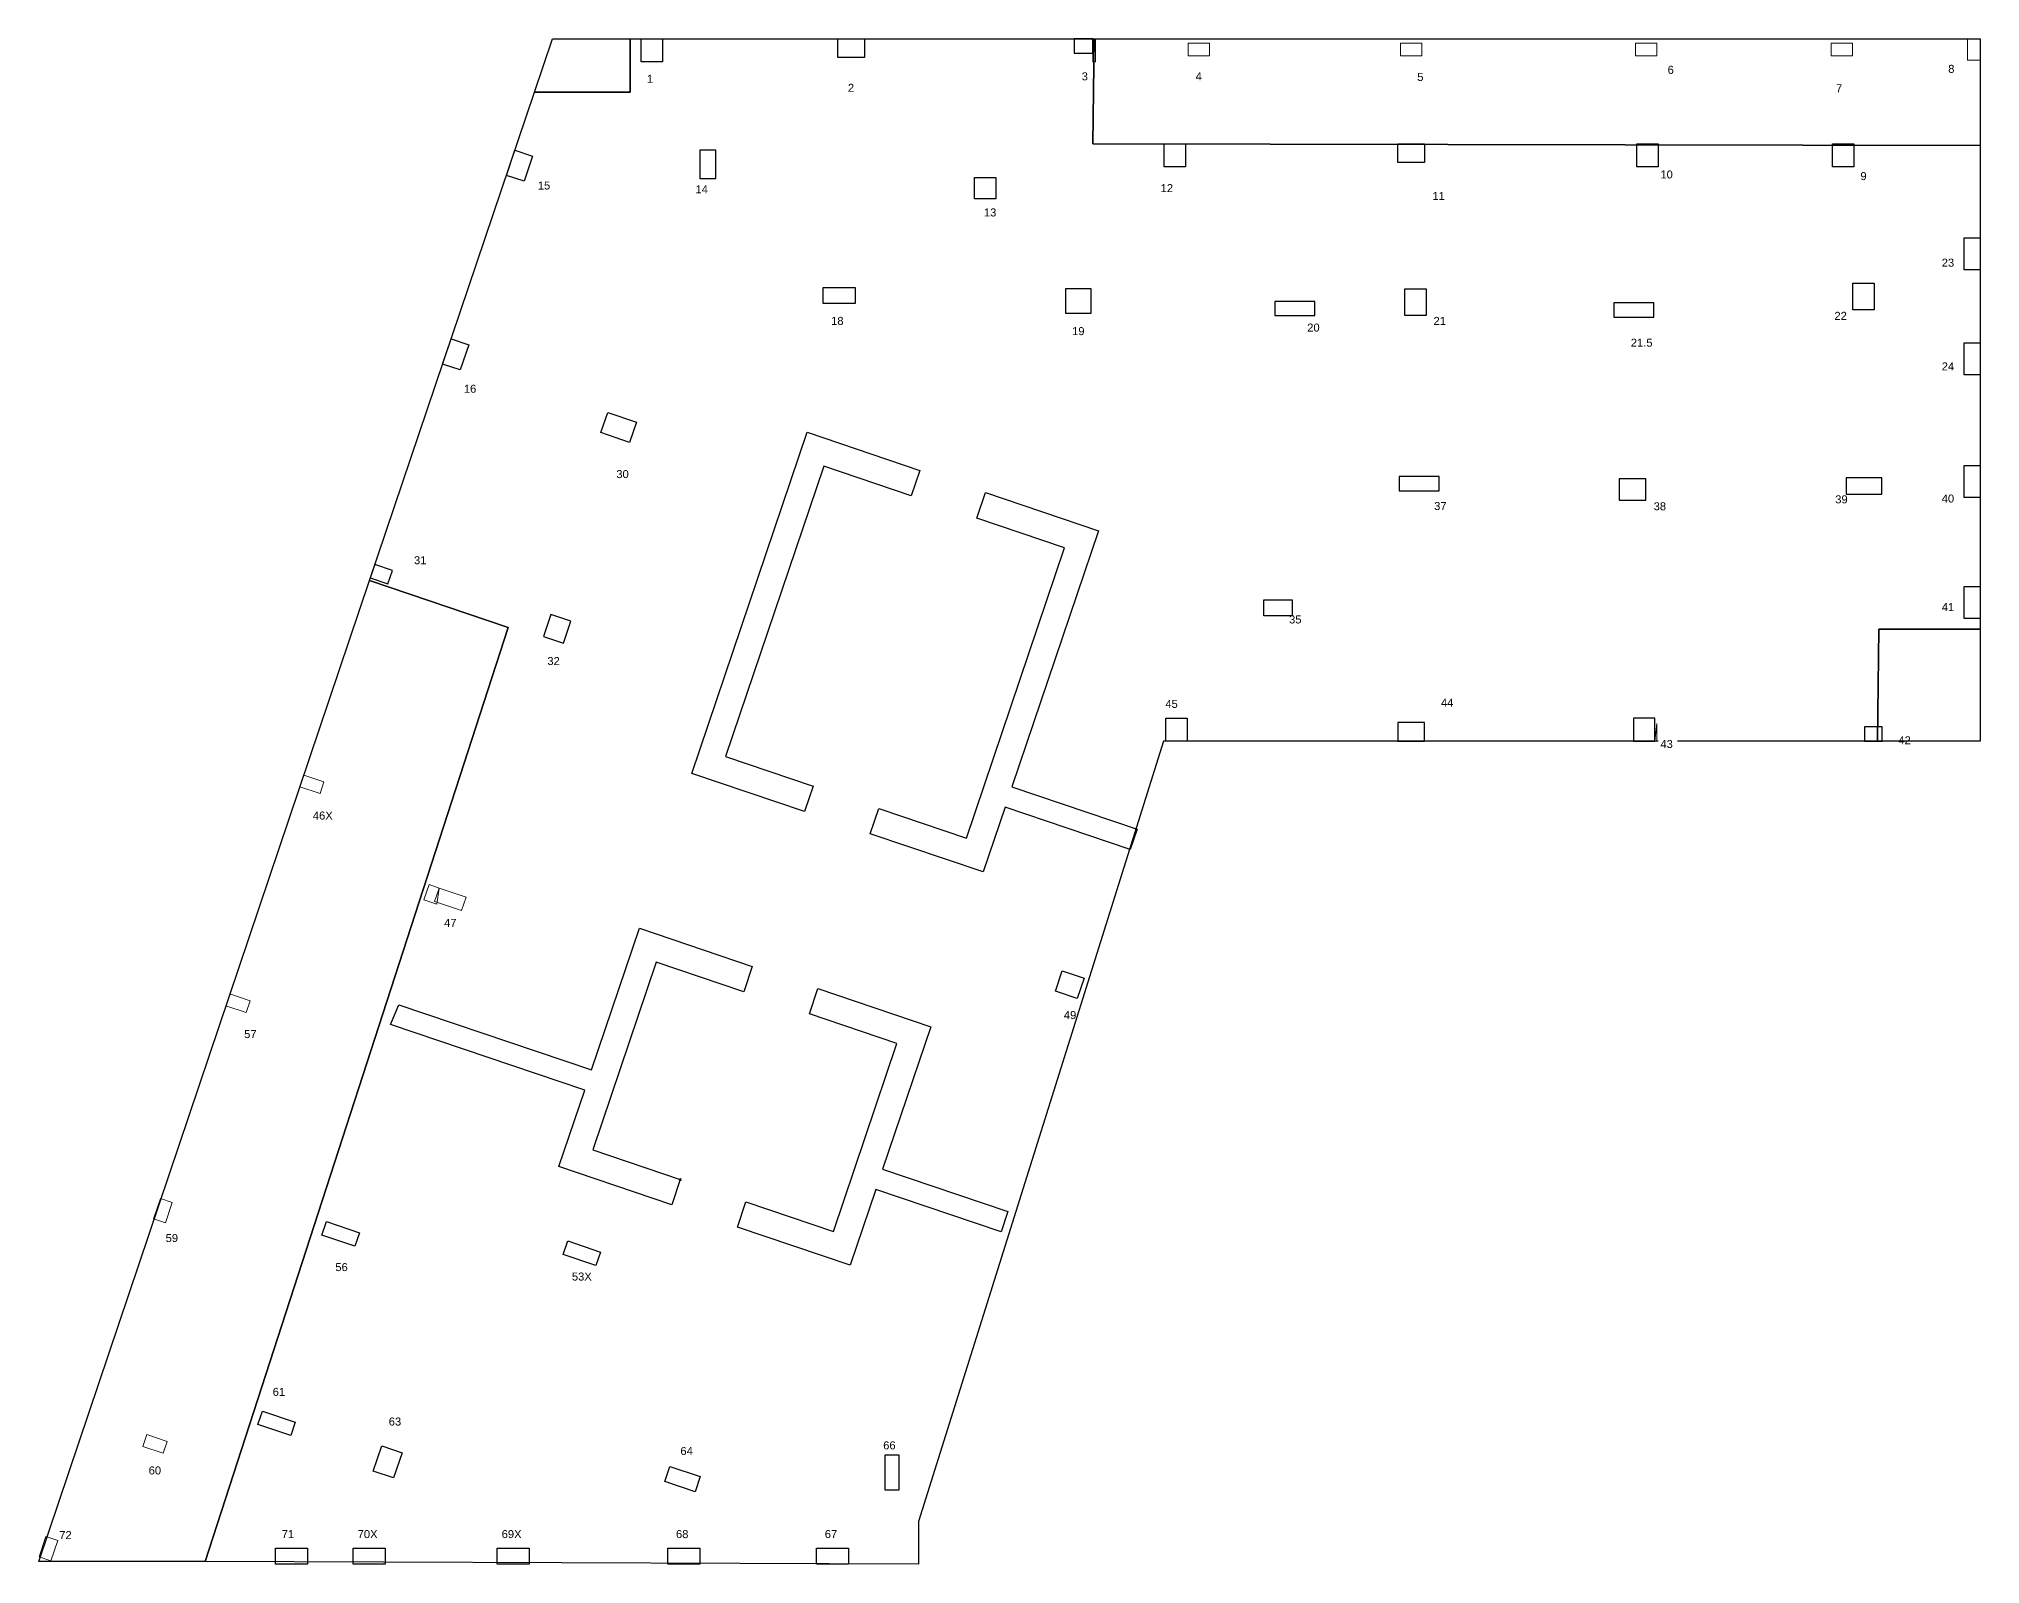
# Model space of a CAD drawing. Header units: inches. Extents: x 30 to 12637, y 0 to 49076.
# Drawn here: x 10450 to 12634, y 12000 to 13716 of the extents above; entities that cross this region are included whole.
import ezdxf

# ---------------------------------------------------------------- set-up
doc = ezdxf.new("R2010")
doc.units = ezdxf.units.IN
doc.header["$MEASUREMENT"] = 0
doc.header["$PDMODE"] = 35
doc.layers.add('COL-IDEN', color=171, linetype='Continuous', lineweight=30)
doc.layers.add('COLS', color=52, linetype='Continuous', lineweight=20)
for name, color, linetype in [('DATUM', 6, 'Continuous'), ('SLAB-BALCONY', 3, 'Continuous'), ('SLAB-RESIDENTIAL', 6, 'Continuous'), ('WALL', 1, 'Continuous')]:
    doc.layers.add(name, color=color, linetype=linetype)
doc.styles.add('Arial', font='arial.ttf', dxfattribs={"height": 9})

msp = doc.modelspace()

# ---------------------------------------------------------------- linework, layer by layer
at = {"layer": 'COLS', "lineweight": 30}
for points in [[(11128.2, 13690.2), (11128.2, 13716.2), (11152.2, 13716.2), (11152.2, 13690.2)], [(11349.2, 13695.2), (11349.2, 13716.2), (11379.2, 13716.2), (11379.2, 13695.2)], [(11636.2, 13716.2), (11615.2, 13716.2), (11615.2, 13700.2), (11636.2, 13700.2)], [(10996.3, 13555.9), (10976.4, 13562.6), (10986, 13591.1), (11005.9, 13584.3)], [(11194.2, 13559.1), (11212.2, 13559.1), (11212.2, 13591.1), (11194.2, 13591.1)], [(11716.2, 13572.2), (11716.2, 13598.2), (11740.2, 13598.2), (11740.2, 13572.2)], [(11979.2, 13577.2), (11979.2, 13598.2), (12009.2, 13598.2), (12009.2, 13577.2)], [(11503.2, 13536.3), (11503.2, 13560.3), (11527.2, 13560.3), (11527.2, 13536.3)], [(12616.2, 13456.2), (12616.2, 13492.2), (12634.2, 13492.2), (12634.2, 13456.2)], [(11332.9, 13418.6), (11332.9, 13436.6), (11368.9, 13436.6), (11368.9, 13418.6)], [(11605.9, 13407.2), (11605.9, 13435.2), (11633.9, 13435.2), (11633.9, 13407.2)], [(11987.2, 13405.1), (11987.2, 13435.1), (12011.2, 13435.1), (12011.2, 13405.1)], [(12491.2, 13411.2), (12491.2, 13441.2), (12515.2, 13441.2), (12515.2, 13411.2)], [(11840.7, 13420.8), (11840.7, 13404.8), (11885.7, 13404.8), (11885.7, 13420.8)], [(12267.2, 13403.1), (12267.2, 13419.1), (12222.2, 13419.1), (12222.2, 13403.1)], [(10924.6, 13343.7), (10904.7, 13350.4), (10914.3, 13378.9), (10934.2, 13372.1)], [(12616.2, 13338.4), (12616.2, 13374.4), (12634.2, 13374.4), (12634.2, 13338.4)], [(11115, 13262.3), (11082.8, 13273.2), (11090.5, 13295.9), (11122.7, 13285)], [(12616.2, 13200.2), (12616.2, 13236.2), (12634.2, 13236.2), (12634.2, 13200.2)], [(12025.7, 13207.9), (12025.7, 13223.9), (11980.7, 13223.9), (11980.7, 13207.9)], [(12228.2, 13197.4), (12258.2, 13197.4), (12258.2, 13221.4), (12228.2, 13221.4)], [(12483.7, 13204.2), (12523.7, 13204.2), (12523.7, 13222.2), (12483.7, 13222.2)], [(10843.2, 13103.1), (10848.4, 13118.3), (10828.5, 13125), (10823.3, 13109.8)], [(11828.5, 13067.1), (11828.5, 13085.1), (11860.5, 13085.1), (11860.5, 13067.1)], [(12616.2, 13064.2), (12616.2, 13100.2), (12634.2, 13100.2), (12634.2, 13064.2)], [(11040.8, 13036.3), (11049.1, 13061), (11026.3, 13068.6), (11018, 13044)], [(11718.2, 12926.2), (11718.2, 12952.2), (11742.2, 12952.2), (11742.2, 12926.2)], [(11979.2, 12926.2), (12009.2, 12926.2), (12009.2, 12947.2), (11979.2, 12947.2)], [(12524.2, 12942.2), (12504.2, 12942.2), (12504.2, 12926.2), (12524.2, 12926.2)], [(11618.7, 12636.7), (11594.1, 12645.1), (11601.8, 12667.8), (11626.4, 12659.5)], [(10805.8, 12358.2), (10768.9, 12370.7), (10774, 12385.8), (10811, 12373.3)], [(11077.2, 12336.3), (11040.3, 12348.8), (11045.4, 12364), (11082.4, 12351.5)], [(10733.8, 12145.1), (10696.9, 12157.6), (10702, 12172.7), (10738.9, 12160.2)], [(10849.5, 12097.4), (10826.7, 12105), (10836.4, 12133.5), (10859.1, 12125.8)], [(11402.2, 12084.1), (11418.2, 12084.1), (11418.2, 12123.1), (11402.2, 12123.1)], [(11188.7, 12081.9), (11154.6, 12093.4), (11160.4, 12110.4), (11194.5, 12098.9)], [(10716.5, 12000.5), (10716.5, 12018.5), (10752.5, 12018.5), (10752.5, 12000.5)], [(10804.1, 12000.5), (10804.1, 12018.5), (10840.1, 12018.5), (10840.1, 12000.5)], [(10966.1, 12000.5), (10966.1, 12018.5), (11002.1, 12018.5), (11002.1, 12000.5)], [(11158.1, 12000.5), (11158.1, 12018.5), (11194.1, 12018.5), (11194.1, 12000.5)], [(11325.4, 12000.5), (11325.4, 12018.5), (11361.4, 12018.5), (11361.4, 12000.5)]]:
    msp.add_lwpolyline(points, close=True, dxfattribs=at)
at = {"layer": 'COLS'}
for points in [[(11636.2, 13716.2), (11639.2, 13716.2), (11639.2, 13690.2), (11636.2, 13690.2)], [(12620.2, 13692.2), (12620.2, 13716.2), (12634.2, 13716.2), (12634.2, 13692.2)], [(11743.2, 13697.2), (11743.2, 13711.2), (11767.2, 13711.2), (11767.2, 13697.2)], [(11982.2, 13697.2), (11982.2, 13711.2), (12006.2, 13711.2), (12006.2, 13697.2)], [(12246.7, 13697.2), (12246.7, 13711.2), (12270.7, 13711.2), (12270.7, 13697.2)], [(12466.7, 13697.2), (12490.7, 13697.2), (12490.7, 13711.2), (12466.7, 13711.2)], [(10823.6, 13110.6), (10829.4, 13127.7)], [(12244.2, 12926.2), (12242.6, 12926.2)], [(10766.8, 12867.2), (10744, 12874.8), (10748.5, 12888.1), (10771.2, 12880.4)], [(10898, 12742.9), (10883.7, 12747.7), (10889.5, 12764.8), (10900.8, 12761), (10895.7, 12745.8), (10926, 12735.6), (10931.2, 12750.7), (10900.8, 12761)], [(10683.5, 12620.9), (10660.8, 12628.5), (10665.2, 12641.8), (10688, 12634.1)], [(10592.9, 12384.4), (10600.6, 12407.2), (10587.3, 12411.6), (10579.6, 12388.9)], [(10590.3, 12125.4), (10567.5, 12133), (10572, 12146.3), (10594.8, 12138.6)], [(10464, 12004.4), (10450.7, 12008.9), (10458.4, 12031.7), (10471.7, 12027.2)]]:
    msp.add_lwpolyline(points, close=True, dxfattribs=at)
at = {"layer": 'DATUM'}
msp.add_point((11172, 12433.1), dxfattribs=at)
at = {"layer": 'SLAB-BALCONY'}
for points in [[(11008, 13656.2), (11028.3, 13716.2), (11115.7, 13716.2), (11115.7, 13656.2)], [(11636.2, 13598.2), (11637.7, 13716.2), (12634.2, 13716.2), (12634.3, 13596.3)], [(10637.5, 12003.6), (10450.4, 12003.6), (10822.4, 13107), (10978.6, 13054.2)], [(12520.2, 13052.2), (12634.2, 13052.2), (12634.2, 12926.2), (12519, 12926.2)]]:
    msp.add_lwpolyline(points, close=True, dxfattribs=at)
at = {"layer": 'SLAB-RESIDENTIAL'}
msp.add_lwpolyline([(10637.5, 12003.6), (10978.6, 13054.2), (10822.4, 13107), (11008, 13656.2), (11115.7, 13656.2), (11115.7, 13716.2), (11637.7, 13716.2), (11636.2, 13598.2), (12634.3, 13596.3), (12634.2, 13052.2), (12520.2, 13052.2), (12519, 12926.2), (11715.8, 12926.2), (11439.9, 12048.5), (11439.9, 12000.5)], close=True, dxfattribs=at)
at = {"layer": 'WALL'}
for points in [[(11314.7, 13273.7), (11441.6, 13230.8), (11431.9, 13202.1), (11333.4, 13235.4), (11223, 12908.8), (11321.5, 12875.5), (11311.9, 12847.1), (11185, 12890)], [(11515.5, 13205.8), (11642.5, 13162.9), (11545.1, 12874.7), (11686, 12827.1), (11678.3, 12804.3), (11537.4, 12852), (11512.8, 12779.2), (11385.8, 12822.1), (11395.4, 12850.5), (11494, 12817.2), (11604.4, 13143.8), (11505.8, 13177.1)], [(11253, 12672.8), (11243.6, 12644.3), (11144.9, 12677.7), (11073.5, 12466.4), (11172, 12433.1), (11162.4, 12404.7), (11035.4, 12447.6), (11064.6, 12533.8), (10845.9, 12607.6), (10855.3, 12629.8), (11072.3, 12556.5), (11126.1, 12715.7)], [(11326.9, 12647.8), (11453.8, 12604.9), (11399.7, 12444.8), (11540.6, 12397.1), (11532.9, 12374.4), (11392, 12422), (11363.2, 12336.8), (11236.3, 12379.7), (11245.9, 12408.1), (11344.4, 12374.8), (11415.8, 12586.1), (11317.3, 12619.4)]]:
    msp.add_lwpolyline(points, close=True, dxfattribs=at)

# ---------------------------------------------------------------- texts
at = {"layer": 'COL-IDEN', "lineweight": 9, "char_height": 9, "attachment_point": 1, "style": 'Arial'}
for s, insert, width in [('1', (11134.5, 13675.8), 8.484), ('3', (11623.6, 13678.5), 8.484), ('4', (11751.8, 13678.5), 8.484), ('5', (12001.1, 13677.8), 8.484), ('6', (12282.7, 13685.8), 8.484), ('8', (12598.4, 13686.9), 19.998), ('2', (11360.6, 13665.6), 8.484), ('7', (12472.1, 13665.1), 8.484), ('15', (11011.8, 13555.7), 16.968), ('14', (11189.1, 13551.5), 16.968), ('12', (11712.4, 13552.8), 16.968), ('11', (12018.1, 13543.9), 16.968), ('13', (11513.6, 13525.4), 16.968), ('23', (12591.1, 13468.9), 16.968), ('22', (12470.4, 13409.1), 16.968), ('18', (11341.7, 13403.4), 16.968), ('19', (11612.8, 13391.9), 16.968), ('20', (11877.3, 13395.9), 16.968), ('21', (12019.4, 13403.4), 16.968), ('21.5', (12241.3, 13378.9), 19.998), ('24', (12591.1, 13352.2), 16.968), ('16', (10928.6, 13327.1), 16.968), ('30', (11100.1, 13231.1), 16.968), ('37', (12020.1, 13195.2), 16.968), ('38', (12267, 13194.9), 16.968), ('39', (12471.3, 13202.7), 16.968), ('40', (12591.1, 13203.6), 16.968), ('31', (10872.5, 13134.2), 16.968), ('35', (11856.9, 13067.6), 16.968), ('41', (12591.1, 13081.5), 16.968), ('32', (11022.5, 13020.8), 16.968), ('45', (11717.7, 12972.6), 16.968), ('44', (12027.8, 12974), 16.968), ('42', (12542.3, 12931.7), 16.968), ('46X', (10758.7, 12847), 26.967), ('47', (10906.3, 12726.2), 16.968), ('57', (10681.4, 12601.2), 16.968), ('49', (11603.5, 12622.6), 16.968), ('59', (10593.1, 12371.8), 16.968), ('56', (10784, 12339.1), 16.968), ('53X', (11050.1, 12328.5), 26.967), ('61', (10713.5, 12198.8), 16.968), ('63', (10844.1, 12165.4), 16.968), ('64', (11172.2, 12132.3), 19.998), ('66', (11400.3, 12138.6), 16.968), ('60', (10574, 12110.4), 16.968), ('72', (10473.4, 12037.7), 16.968), ('71', (10723.7, 12038.8), 16.968), ('70X', (10809.1, 12038.8), 26.967), ('69X', (10971.1, 12038.8), 26.967), ('68', (11167.2, 12038.8), 16.968), ('67', (11334.6, 12038.8), 16.968)]:
    msp.add_mtext(s, dxfattribs=dict(at, insert=insert, width=width))

# ---------------------------------------------------------------- next in the draw order: texts
at = {"layer": 'COL-IDEN', "lineweight": 9, "char_height": 9, "width": 16.968, "attachment_point": 1, "style": 'Arial', "bg_fill": 3, "box_fill_scale": 1.25, "bg_fill_color": 9, "bg_fill_true_color": 13158600, "bg_fill_transparency": 0}
for s, insert in [('10', (12274.6, 13568.1)), ('9', (12499.6, 13566.3)), ('43', (12274.6, 12927.5))]:
    msp.add_mtext(s, dxfattribs=dict(at, insert=insert))

# ---------------------------------------------------------------- next in the draw order: linework, layer by layer
at = {"layer": 'COLS', "lineweight": 30}
for points in [[(12248.2, 13572.2), (12248.2, 13598.2), (12272.2, 13598.2), (12272.2, 13572.2)], [(12468.2, 13572.2), (12468.2, 13598.2), (12492.2, 13598.2), (12492.2, 13572.2)], [(12244.2, 12926.2), (12268.2, 12926.2), (12268.2, 12952.2), (12244.2, 12952.2)]]:
    msp.add_lwpolyline(points, close=True, dxfattribs=at)
at = {"layer": 'COLS'}
msp.add_lwpolyline([(12270.6, 12946.2), (12270.6, 12926.2), (12268.2, 12926.2)], close=True, dxfattribs=at)

doc.saveas('drawing.dxf')
